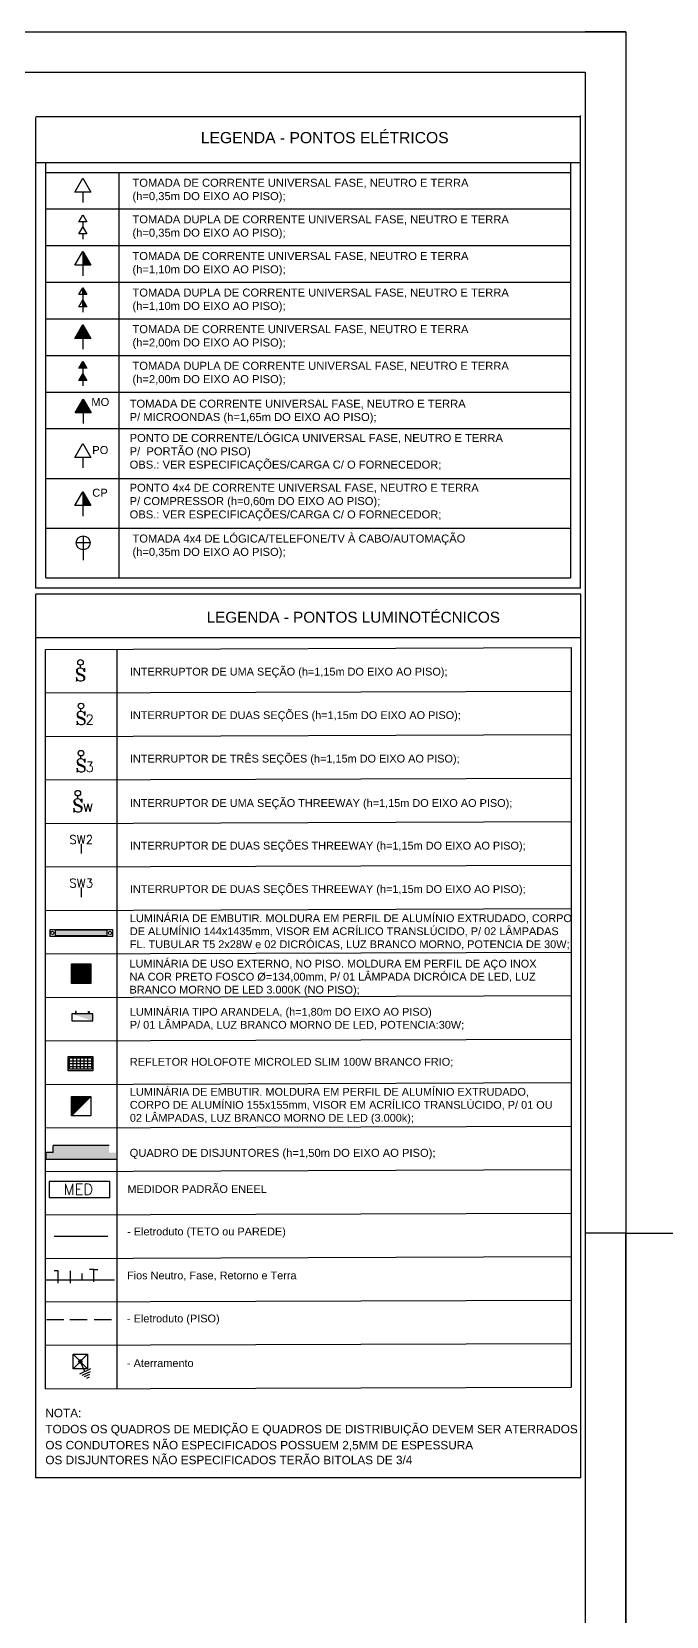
# Model space of a CAD drawing. Header units: millimetres. Extents: x 1111 to 2600, y -509 to -91.
# Drawn here: x 1574.64 to 1586.37, y -494.13 to -464.85 of the extents above; entities that cross this region are included whole.
import ezdxf
from ezdxf.enums import TextEntityAlignment as Align

# ---------------------------------------------------------------- set-up
doc = ezdxf.new("R2010")
doc.units = ezdxf.units.MM
doc.linetypes.add('CONTINU', pattern=[0])
for name, color, linetype in [('-HIDRO', 8, 'Continuous'), ('CERCAD-1', 1, 'Continuous'), ('CERCAD-2', 7, 'Continuous'), ('eletroduto parede e teto', 2, 'CONTINU'), ('Especificações', 3, 'Continuous'), ('LUMINO', 4, 'Continuous'), ('PL3', 3, 'Continuous'), ('Pontos Elétricos', 3, 'Continuous'), ('Pontos Elétricos e Luminotécnica', 3, 'Continuous'), ('Pontos Luminotécnicos', 3, 'Continuous'), ('PONTOS_ELETRICOS', 2, 'Continuous'), ('SOMENTE_TUBULACAO', 2, 'Continuous'), ('TELEFONE', 3, 'Continuous'), ('TEXTO', 3, 'Continuous'), ('TXT_0', 7, 'Continuous')]:
    doc.layers.add(name, color=color, linetype=linetype)
doc.styles.add('ARIAL', font='arial.ttf', dxfattribs={"height": 2})
doc.styles.add('INTERRUPTOR', font='romant__.ttf', dxfattribs={"height": 0.6})
doc.styles.add('PADRAO_TXT', font='romans.shx')
doc.styles.add('ROMANS', font='romans')

# ---------------------------------------------------------------- blocks, each defined once
blk = doc.blocks.new('Tomada Média')
at = {"layer": 'PL3'}
blk.add_line((0, 0.08), (0, 0), dxfattribs=at)
blk.add_lwpolyline([(-0.06, 0.08), (0, 0.184), (0.06, 0.08)], close=True, dxfattribs=at)
blk = doc.blocks.new('interruptor tw duplo')
at = {"layer": 'PL3'}
blk.add_line((0, 0.111), (0, 0), dxfattribs=at)
at = {"layer": 'PL3', "style": 'ROMANS'}
blk.add_text('SW2', height=0.0995, dxfattribs=at).set_placement((0, 0.16), align=Align.MIDDLE)
blk = doc.blocks.new('INTERRUPTOR THREEWAY.01')
at = {"layer": 'Pontos Elétricos e Luminotécnica'}
blk.add_line((0, 2.48), (0, 0), dxfattribs=at)
at = {"layer": 'Pontos Elétricos e Luminotécnica', "style": 'ROMANS'}
blk.add_text('SW3', height=2.231, dxfattribs=at).set_placement((0, 3.59), align=Align.MIDDLE)
blk = doc.blocks.new('1111')
at = {"layer": 'Pontos Luminotécnicos'}
h = blk.add_hatch(color=9, dxfattribs=at)
h.dxf.hatch_style = 1
h.paths.add_polyline_path([(-1.3125, -0.134), (-0.1225, -0.134), (-0.1225, -0.01), (-1.3125, -0.01)])
for points in [[(-1.435, -0.144), (0, -0.144), (0, 0), (-1.435, 0)], [(-1.3125, -0.134), (-0.1225, -0.134), (-0.1225, -0.01), (-1.3125, -0.01)]]:
    blk.add_lwpolyline(points, close=True, dxfattribs=at)
for centre in [(-1.37375, -0.072), (-0.06125, -0.072)]:
    blk.add_circle(centre, 0.03675, dxfattribs=at)
blk = doc.blocks.new('*U452', base_point=(8491.6, 4881.8))
at = {"linetype": 'Continuous'}
for p, q in [((8479.6, 4869.8), (8503.6, 4893.8)), ((8479.6, 4893.8), (8503.6, 4869.8)), ((8479.6, 4893.8), (8503.6, 4893.8)), ((8479.6, 4869.8), (8479.6, 4893.8)), ((8508, 4889.4), (8493.3, 4882.6)), ((8503.6, 4893.8), (8503.6, 4869.8)), ((8503.8, 4898.5), (8512.2, 4880.3)), ((8508.3, 4897.8), (8514.6, 4884.2)), ((8512.8, 4897.1), (8517, 4888)), ((8517.2, 4896.4), (8519.3, 4891.9)), ((8503.6, 4869.8), (8479.6, 4869.8))]:
    blk.add_line(p, q, dxfattribs=at)
at = {"linetype": 'Continuous', "const_width": 3.68}
blk.add_lwpolyline([(8489.7, 4881.8, 1), (8493.4, 4881.8, 1)], format="xyb", close=True, dxfattribs=at)
blk = doc.blocks.new('medi')
at = {"layer": 'PONTOS_ELETRICOS'}
blk.add_lwpolyline([(-0.282, -0.074), (0.282, -0.074), (0.282, 0.074), (-0.282, 0.074)], close=True, dxfattribs=at)
at = {"layer": 'TXT_0', "style": 'PADRAO_TXT'}
blk.add_text('MED', height=0.1, dxfattribs=at).set_placement((-0.148, -0.049))
blk = doc.blocks.new('arandela')
at = {"layer": 'eletroduto parede e teto'}
blk.add_hatch(color=9, dxfattribs=at).paths.add_polyline_path([(-0.034, -0.145), (0.09, 0.211), (-0.034, 0.211)])
at = {"layer": 'Pontos Luminotécnicos', "ltscale": 0.5}
for points in [[(-0.07, 0.149), (-0.034, 0.149), (-0.034, 0.14), (-0.07, 0.14)], [(-0.034, -0.145), (0.09, -0.145), (0.09, 0.211), (-0.034, 0.211)], [(-0.07, -0.083), (-0.034, -0.083), (-0.034, -0.074), (-0.07, -0.074)]]:
    blk.add_lwpolyline(points, close=True, dxfattribs=at)
blk = doc.blocks.new('I_i1')
at = {"layer": 'PONTOS_ELETRICOS'}
blk.add_line((0, -0.065), (0, -0.032), dxfattribs=at)
blk.add_circle((0, 0), 0.0317, dxfattribs=at)
at = {"layer": 'PONTOS_ELETRICOS', "style": 'INTERRUPTOR'}
blk.add_text('S', height=0.15, dxfattribs=at).set_placement((0, -0.14), align=Align.MIDDLE)
blk = doc.blocks.new('I_i2')
at = {"layer": 'PONTOS_ELETRICOS'}
blk.add_line((0, -0.065), (0, -0.032), dxfattribs=at)
blk.add_circle((0, 0), 0.0317, dxfattribs=at)
at = {"layer": 'PONTOS_ELETRICOS', "style": 'INTERRUPTOR'}
blk.add_text('S', height=0.15, dxfattribs=at).set_placement((0, -0.14), align=Align.MIDDLE)
blk.add_text('2', height=0.113, dxfattribs=at).set_placement((0.051, -0.213))
blk = doc.blocks.new('I_i3')
at = {"layer": 'PONTOS_ELETRICOS'}
blk.add_line((0, -0.065), (0, -0.032), dxfattribs=at)
blk.add_circle((0, 0), 0.0317, dxfattribs=at)
at = {"layer": 'PONTOS_ELETRICOS', "style": 'INTERRUPTOR'}
blk.add_text('S', height=0.15, dxfattribs=at).set_placement((0, -0.14), align=Align.MIDDLE)
blk.add_text('3', height=0.113, dxfattribs=at).set_placement((0.051, -0.213))
blk = doc.blocks.new('I_iw')
at = {"layer": 'PONTOS_ELETRICOS'}
blk.add_line((0, -0.065), (0, -0.032), dxfattribs=at)
blk.add_circle((0, 0), 0.0317, dxfattribs=at)
at = {"layer": 'PONTOS_ELETRICOS', "style": 'INTERRUPTOR'}
blk.add_text('S', height=0.15, dxfattribs=at).set_placement((0, -0.14), align=Align.MIDDLE)
blk.add_text('w', height=0.135, dxfattribs=at).set_placement((0.051, -0.213))
blk = doc.blocks.new('tb1')
at = {"layer": 'Pontos Elétricos', "xscale": 1.138774444505485, "yscale": 1.138774444505485, "zscale": 1.138774444505485}
for p in [(0, -0.091), (0, -0.301)]:
    blk.add_blockref('Tomada Média', p, dxfattribs=at)
blk = doc.blocks.new('tb2')
at = {"layer": 'Pontos Elétricos', "xscale": 2.27754888901097, "yscale": 2.27754888901097, "zscale": 2.27754888901097}
blk.add_blockref('Tomada Média', (0, 0), dxfattribs=at)
blk = doc.blocks.new('tm1')
at = {"layer": 'Pontos Elétricos'}
for points in [[(0, 0.301), (0.068, 0.301), (0, 0.419)], [(0, 0.091), (0.068, 0.091), (0, 0.209)]]:
    blk.add_hatch(color=251, dxfattribs=at).paths.add_polyline_path(points)
for p, q in [((0, 0.301), (0, 0.419)), ((0, 0.091), (0, 0.209))]:
    blk.add_line(p, q, dxfattribs=at)
at = {"layer": 'Pontos Elétricos', "xscale": 1.138774444505485, "yscale": 1.138774444505485, "zscale": 1.138774444505485}
for p in [(0, 0.209), (0, 0)]:
    blk.add_blockref('Tomada Média', p, dxfattribs=at)
blk = doc.blocks.new('*U441', base_point=(1752.1, 769.9))
for p, q in [((1742.1, 794.9), (1747.1, 794.9)), ((1742.1, 744.9), (1742.1, 794.9)), ((1747.1, 789.9), (1747.1, 794.9)), ((1747.1, 789.9), (1752.1, 789.9)), ((1752.1, 749.9), (1752.1, 789.9))]:
    blk.add_line(p, q)
for points in [[(1747.1, 744.9), (1747.1, 794.9), (1742.1, 744.9), (1742.1, 794.9)], [(1747.1, 749.9), (1747.1, 789.9), (1747.1, 744.9), (1747.1, 794.9)], [(1752.1, 749.9), (1752.1, 789.9), (1747.1, 749.9), (1747.1, 789.9)]]:
    blk.add_solid(points)

msp = doc.modelspace()

# ---------------------------------------------------------------- hatches: boundary and pattern name
at = {"layer": 'Pontos Elétricos'}
h = msp.add_hatch(color=251, dxfattribs=at)
h.dxf.hatch_style = 1
h.paths.add_polyline_path([(1575.589, -468.913), (1575.589, -469.169), (1575.737, -469.169)])
for points in [[(1575.589, -470.266), (1575.442, -470.522), (1575.737, -470.522)], [(1575.589, -470.942), (1575.515, -471.07), (1575.663, -471.07)], [(1575.589, -471.169), (1575.515, -471.296), (1575.663, -471.296)], [(1575.594, -471.643), (1575.446, -471.898), (1575.742, -471.898)]]:
    msp.add_hatch(color=251, dxfattribs=at).paths.add_polyline_path(points)
h = msp.add_hatch(color=251, dxfattribs=at)
h.dxf.hatch_style = 1
h.paths.add_polyline_path([(1575.589, -473.355), (1575.589, -473.61), (1575.737, -473.61)])
at = {"layer": 'Pontos Luminotécnicos'}
h = msp.add_hatch(color=9, dxfattribs=at)
h.dxf.hatch_style = 1
h.paths.add_polyline_path([(1575.377, -482.439), (1575.738, -482.439), (1575.738, -482.078), (1575.377, -482.078)])
at = {"layer": 'Pontos Luminotécnicos', "ltscale": 0.05}
h = msp.add_hatch(color=9, dxfattribs=at)
h.dxf.hatch_style = 1
h.paths.add_polyline_path([(1575.738, -484.527), (1575.377, -484.527), (1575.377, -484.888)])

# ---------------------------------------------------------------- linework, layer by layer
at = {"layer": '-HIDRO'}
msp.add_line((1574.903, -474.947), (1574.903, -467.268), dxfattribs=at)
at = {"color": 5}
for p, q in [((1574.718, -466.421), (1584.78, -466.421)), ((1574.718, -475.138), (1574.718, -466.438)), ((1584.78, -475.138), (1584.78, -466.405)), ((1574.718, -467.268), (1584.78, -467.268)), ((1584.78, -475.138), (1584.78, -467.235)), ((1584.78, -475.138), (1574.718, -475.138)), ((1574.718, -491.573), (1574.718, -475.246)), ((1584.787, -475.246), (1574.718, -475.246)), ((1584.787, -491.573), (1584.787, -475.246)), ((1584.787, -476.055), (1574.718, -476.055)), ((1584.787, -491.573), (1574.718, -491.573))]:
    msp.add_line(p, q, dxfattribs=at)
at = {"color": 250}
for p, q in [((1584.596, -467.268), (1584.596, -474.947)), ((1574.903, -467.453), (1584.596, -467.453)), ((1576.255, -467.453), (1576.255, -474.947)), ((1574.903, -468.129), (1584.596, -468.129)), ((1574.903, -468.806), (1584.596, -468.806)), ((1574.903, -469.482), (1584.596, -469.482)), ((1574.903, -470.159), (1584.596, -470.159)), ((1574.903, -470.835), (1584.596, -470.835)), ((1574.903, -471.512), (1584.596, -471.512)), ((1574.903, -471.512), (1584.596, -471.512)), ((1574.903, -472.188), (1584.596, -472.188)), ((1574.903, -472.188), (1584.596, -472.188)), ((1574.903, -473.108), (1584.596, -473.108)), ((1574.903, -474.027), (1584.596, -474.027)), ((1574.903, -474.947), (1584.596, -474.947)), ((1574.898, -476.269), (1584.607, -476.235)), ((1574.901, -489.931), (1574.901, -476.269)), ((1576.217, -476.269), (1576.217, -489.926)), ((1584.607, -476.235), (1584.61, -489.898)), ((1574.898, -477.072), (1584.607, -477.039)), ((1574.898, -477.072), (1584.607, -477.039)), ((1574.898, -477.876), (1584.607, -477.843)), ((1574.898, -477.876), (1584.607, -477.843)), ((1574.898, -478.68), (1584.607, -478.646)), ((1574.898, -478.68), (1584.607, -478.646)), ((1574.898, -479.483), (1584.607, -479.45)), ((1574.898, -479.483), (1584.607, -479.45)), ((1574.898, -480.287), (1584.607, -480.254)), ((1574.898, -481.091), (1584.607, -481.057)), ((1574.898, -481.894), (1584.607, -481.861)), ((1574.898, -482.698), (1584.607, -482.665)), ((1574.898, -483.502), (1584.607, -483.468)), ((1574.898, -484.305), (1584.607, -484.272)), ((1574.898, -485.109), (1584.607, -485.076)), ((1574.898, -485.913), (1584.607, -485.879)), ((1574.898, -486.716), (1584.607, -486.683)), ((1574.898, -487.52), (1584.607, -487.487)), ((1574.898, -488.324), (1584.607, -488.29)), ((1574.901, -489.127), (1584.61, -489.094)), ((1574.901, -489.931), (1584.61, -489.898)), ((1574.901, -489.931), (1584.61, -489.898))]:
    msp.add_line(p, q, dxfattribs=at)
at = {"layer": 'CERCAD-1'}
msp.add_lwpolyline([(1584.867, -508.504), (1521.867, -508.504), (1521.867, -465.604), (1584.867, -465.604)], close=True, dxfattribs=at)
at = {"layer": 'CERCAD-2'}
for p, q in [((1521.117, -464.854), (1585.617, -464.854)), ((1585.617, -464.854), (1584.867, -464.854)), ((1585.617, -464.854), (1585.617, -509.254)), ((1585.617, -487.054), (1584.867, -487.054)), ((1585.617, -509.254), (1585.617, -487.054)), ((1585.617, -487.054), (1587.117, -487.054))]:
    msp.add_line(p, q, dxfattribs=at)
at = {"layer": 'Especificações'}
for p, q in [((1575.319, -484.053), (1575.319, -483.791)), ((1575.319, -483.791), (1575.775, -483.791)), ((1575.343, -484.027), (1575.343, -483.815)), ((1575.343, -483.815), (1575.75, -483.815)), ((1575.343, -483.868), (1575.75, -483.868)), ((1575.343, -483.921), (1575.75, -483.921)), ((1575.343, -483.974), (1575.75, -483.974)), ((1575.411, -484.027), (1575.411, -483.815)), ((1575.478, -484.027), (1575.478, -483.815)), ((1575.546, -484.027), (1575.546, -483.815)), ((1575.614, -484.027), (1575.614, -483.815)), ((1575.682, -484.027), (1575.682, -483.815)), ((1575.75, -483.815), (1575.75, -484.027)), ((1575.775, -483.791), (1575.775, -484.053)), ((1575.775, -484.053), (1575.319, -484.053)), ((1575.75, -484.027), (1575.343, -484.027))]:
    msp.add_line(p, q, dxfattribs=at)
at = {"layer": 'LUMINO'}
for p, q in [((1575.06, -487.109), (1576.049, -487.109)), ((1575.133, -487.748), (1575.056, -487.748)), ((1575.133, -487.978), (1575.133, -487.748)), ((1575.358, -487.978), (1575.358, -487.748)), ((1575.577, -487.917), (1575.577, -487.802)), ((1575.79, -487.725), (1575.713, -487.725)), ((1575.79, -487.955), (1575.79, -487.725)), ((1575.79, -487.725), (1575.867, -487.725)), ((1574.912, -487.917), (1576.173, -487.917)), ((1574.913, -487.917), (1575.233, -487.917)), ((1574.916, -488.653), (1575.236, -488.653)), ((1575.349, -488.653), (1575.669, -488.653)), ((1575.798, -488.653), (1576.118, -488.653))]:
    msp.add_line(p, q, dxfattribs=at)
at = {"layer": 'PL3'}
for p, q in [((1575.589, -468.913), (1575.589, -469.366)), ((1575.589, -473.355), (1575.589, -473.807))]:
    msp.add_line(p, q, dxfattribs=at)
for points in [[(1575.442, -469.169), (1575.589, -468.913), (1575.737, -469.169)], [(1575.442, -473.61), (1575.589, -473.355), (1575.737, -473.61)]]:
    msp.add_lwpolyline(points, close=True, dxfattribs=at)
at = {"layer": 'Pontos Elétricos'}
for p, q in [((1575.723, -474.298), (1575.465, -474.298)), ((1575.594, -474.169), (1575.594, -474.427)), ((1575.594, -474.427), (1575.594, -474.621))]:
    msp.add_line(p, q, dxfattribs=at)
msp.add_circle((1575.594, -474.298), 0.129, dxfattribs=at)
at = {"layer": 'Pontos Luminotécnicos', "ltscale": 0.5}
msp.add_line((1575.377, -484.888), (1575.738, -484.527), dxfattribs=at)
for points in [[(1575.377, -482.078), (1575.738, -482.078), (1575.738, -482.439), (1575.377, -482.439)], [(1575.377, -484.527), (1575.738, -484.527), (1575.738, -484.888), (1575.377, -484.888)]]:
    msp.add_lwpolyline(points, close=True, dxfattribs=at)

# ---------------------------------------------------------------- block references
at = {"layer": 'eletroduto parede e teto', "xscale": 1.08, "yscale": 1.08, "zscale": 1.08, "rotation": 270}
msp.add_blockref('arandela', (1575.543, -483.037), dxfattribs=at)
at = {"layer": 'eletroduto parede e teto', "xscale": 1.990169999999998, "yscale": 1.990169999999998, "zscale": 1.990169999999998}
msp.add_blockref('medi', (1575.526, -486.246), dxfattribs=at)
at = {"layer": 'Especificações', "xscale": 1.619999999999999, "yscale": 1.619999999999999, "zscale": 1.619999999999999}
for name, p in [('I_i1', (1575.545, -476.508)), ('I_i2', (1575.554, -477.313)), ('I_i3', (1575.554, -478.186)), ('I_iw', (1575.497, -478.925))]:
    msp.add_blockref(name, p, dxfattribs=at)
at = {"layer": 'LUMINO', "xscale": 0.011232543388738, "yscale": 0.011232543388738, "zscale": 0.011232543388738, "rotation": 270}
msp.add_blockref('*U452', (1575.542, -489.427), dxfattribs=at)
at = {"layer": 'Pontos Elétricos'}
for p, xscale, yscale, zscale in [((1575.589, -470.718), 2.459752800131846, 2.459752800131846, 2.459752800131846), ((1575.589, -471.169), 1.229876400065923, 1.229876400065923, 1.229876400065923), ((1575.589, -471.395), 1.229876400065923, 1.229876400065923, 1.229876400065923), ((1575.594, -472.095), 2.459752800131846, 2.459752800131846, 2.459752800131846), ((1575.589, -472.916), 2.459752800131846, 2.459752800131846, 2.459752800131846)]:
    msp.add_blockref('Tomada Média', p, dxfattribs=dict(at, xscale=xscale, yscale=yscale, zscale=zscale))
at = {"layer": 'Pontos Elétricos e Luminotécnica'}
for name, p, xscale, yscale, zscale in [('interruptor tw duplo', (1575.558, -480.041), 1.614989212211172, 1.614989212211172, 1.614989212211172), ('INTERRUPTOR THREEWAY.01', (1575.558, -480.845), 0.072072585, 0.072072585, 0.072072585)]:
    msp.add_blockref(name, p, dxfattribs=dict(at, xscale=xscale, yscale=yscale, zscale=zscale))
at = {"layer": 'Pontos Luminotécnicos', "xscale": 0.811357747391659, "yscale": 0.811357747391659, "zscale": 0.811357747391659}
msp.add_blockref('1111', (1576.14, -481.448), dxfattribs=at)
at = {"layer": 'SOMENTE_TUBULACAO', "xscale": 1.08, "yscale": 1.08, "zscale": 1.08}
for name, p in [('tb2', (1575.589, -468.013)), ('tb1', (1575.589, -468.365)), ('tm1', (1575.589, -470.037))]:
    msp.add_blockref(name, p, dxfattribs=at)
at = {"layer": 'TELEFONE', "linetype": 'Continuous', "xscale": 0.02592, "yscale": 0.02592, "zscale": 0.02592, "rotation": 90}
msp.add_blockref('*U441', (1575.556, -485.436), dxfattribs=at)

# ---------------------------------------------------------------- texts
at = {"layer": 'Pontos Elétricos', "color": 4, "style": 'ARIAL'}
for s, p in [('MO', (1575.911, -471.77)), ('PO', (1575.911, -472.658)), ('CP', (1575.906, -473.447))]:
    msp.add_text(s, height=0.1478, dxfattribs=at).set_placement(p, align=Align.CENTER)
at = {"layer": 'TEXTO', "color": 2, "style": 'ARIAL'}
for s, height, p in [('LEGENDA - PONTOS ELÉTRICOS', 0.20698, (1580.057, -466.915)), ('LEGENDA - PONTOS LUMINOTÉCNICOS', 0.2018, (1580.585, -475.774))]:
    msp.add_text(s, height=height, dxfattribs=at).set_placement(p, align=Align.CENTER)
at = {"layer": 'TEXTO', "attachment_point": 4, "style": 'ARIAL'}
for s, insert, char_height in [('TOMADA DE CORRENTE UNIVERSAL FASE, NEUTRO E TERRA\\P(h=0,35m DO EIXO AO PISO);', (1576.505, -467.791), 0.14784), ('TOMADA DUPLA DE CORRENTE UNIVERSAL FASE, NEUTRO E TERRA\\P(h=0,35m DO EIXO AO PISO);', (1576.505, -468.467), 0.14784), ('TOMADA DE CORRENTE UNIVERSAL FASE, NEUTRO E TERRA\\P(h=1,10m DO EIXO AO PISO);', (1576.505, -469.144), 0.14784), ('TOMADA DUPLA DE CORRENTE UNIVERSAL FASE, NEUTRO E TERRA\\P(h=1,10m DO EIXO AO PISO);', (1576.505, -469.82), 0.14784), ('TOMADA DE CORRENTE UNIVERSAL FASE, NEUTRO E TERRA\\P(h=2,00m DO EIXO AO PISO);', (1576.505, -470.496), 0.14784), ('TOMADA DUPLA DE CORRENTE UNIVERSAL FASE, NEUTRO E TERRA\\P(h=2,00m DO EIXO AO PISO);', (1576.505, -471.173), 0.14784), ('TOMADA DE CORRENTE UNIVERSAL FASE, NEUTRO E TERRA\\PP/ MICROONDAS (h=1,65m DO EIXO AO PISO);', (1576.453, -471.873), 0.14784), ('PONTO DE CORRENTE/LÓGICA UNIVERSAL FASE, NEUTRO E TERRA\\PP/  PORTÃO (NO PISO)\\POBS.: VER ESPECIFICAÇÕES/CARGA C/ O FORNECEDOR;', (1576.453, -472.63), 0.14784), ('INTERRUPTOR DE UMA SEÇÃO (h=1,15m DO EIXO AO PISO);', (1576.457, -476.701), 0.14415), ('INTERRUPTOR DE DUAS SEÇÕES (h=1,15m DO EIXO AO PISO);', (1576.457, -477.505), 0.14415), ('INTERRUPTOR DE TRÊS SEÇÕES (h=1,15m DO EIXO AO PISO);', (1576.457, -478.308), 0.14415), ('INTERRUPTOR DE UMA SEÇÃO THREEWAY (h=1,15m DO EIXO AO PISO);', (1576.457, -479.129), 0.14415), ('INTERRUPTOR DE DUAS SEÇÕES THREEWAY (h=1,15m DO EIXO AO PISO);', (1576.457, -479.916), 0.14415), ('INTERRUPTOR DE DUAS SEÇÕES THREEWAY (h=1,15m DO EIXO AO PISO);', (1576.457, -480.719), 0.14415), ('LUMINÁRIA DE EMBUTIR. MOLDURA EM PERFIL DE ALUMÍNIO EXTRUDADO, CORPO\\PDE ALUMÍNIO 144x1435mm, VISOR EM ACRÍLICO TRANSLÚCIDO, P/ 02 LÂMPADAS\\PFL. TUBULAR T5 2x28W e 02 DICRÓICAS, LUZ BRANCO MORNO, POTENCIA DE 30W;', (1576.457, -481.489), 0.14415), ('LUMINÁRIA DE USO EXTERNO, NO PISO. MOLDURA EM PERFIL DE AÇO INOX\\PNA COR PRETO FOSCO %%C=134,00mm, P/ 01 LÂMPADA DICRÓICA DE LED, LUZ\\PBRANCO MORNO DE LED 3.000K (NO PISO);', (1576.451, -482.337), 0.14415), ('LUMINÁRIA TIPO ARANDELA, (h=1,80m DO EIXO AO PISO)\\PP/ 01 LÂMPADA, LUZ BRANCO MORNO DE LED, POTENCIA:30W;', (1576.457, -483.098), 0.14415), ('REFLETOR HOLOFOTE MICROLED SLIM 100W BRANCO FRIO;', (1576.457, -483.902), 0.14415), ('QUADRO DE DISJUNTORES (h=1,50m DO EIXO AO PISO);', (1576.453, -485.593), 0.14784), ('MEDIDOR PADRÃO ENEEL', (1576.412, -486.242), 0.14415), ('- Eletroduto (TETO ou PAREDE)', (1576.407, -487.046), 0.14415), ('Fios Neutro, Fase, Retorno e Terra', (1576.404, -487.849), 0.14415), ('- Eletroduto (PISO)', (1576.404, -488.653), 0.14415), ('- Aterramento', (1576.404, -489.457), 0.14415), ('NOTA:', (1574.896, -490.379), 0.1557), ('TODOS OS QUADROS DE MEDIÇÃO E QUADROS DE DISTRIBUIÇÃO DEVEM SER ATERRADOS', (1574.896, -490.699), 0.15568), ('OS CONDUTORES NÃO ESPECIFICADOS POSSUEM 2,5MM DE ESPESSURA', (1574.896, -490.986), 0.15568), ('OS DISJUNTORES NÃO ESPECIFICADOS TERÃO BITOLAS DE 3/4', (1574.896, -491.247), 0.15568)]:
    msp.add_mtext(s, dxfattribs=dict(at, insert=insert, char_height=char_height))
for s, insert, char_height, width in [('PONTO 4x4 DE CORRENTE UNIVERSAL FASE, NEUTRO E TERRA P/ COMPRESSOR (h=0,60m DO EIXO AO PISO);\\POBS.: VER ESPECIFICAÇÕES/CARGA C/ O FORNECEDOR;', (1576.453, -473.55), 0.14784, 6.456), ('TOMADA 4x4 DE LÓGICA/TELEFONE/TV À CABO/AUTOMAÇÃO\\P(h=0,35m DO EIXO AO PISO);', (1576.505, -474.365), 0.14784, 7.21559), ('LUMINÁRIA DE EMBUTIR. MOLDURA EM PERFIL DE ALUMÍNIO EXTRUDADO,\\PCORPO DE ALUMÍNIO 155x155mm, VISOR EM ACRÍLICO TRANSLÚCIDO, P/ 01 OU\\P02 LÂMPADAS, LUZ BRANCO MORNO DE LED (3.000k);', (1576.457, -484.705), 0.14415, 10.87153)]:
    msp.add_mtext(s, dxfattribs=dict(at, insert=insert, char_height=char_height, width=width))

doc.saveas('drawing.dxf')
